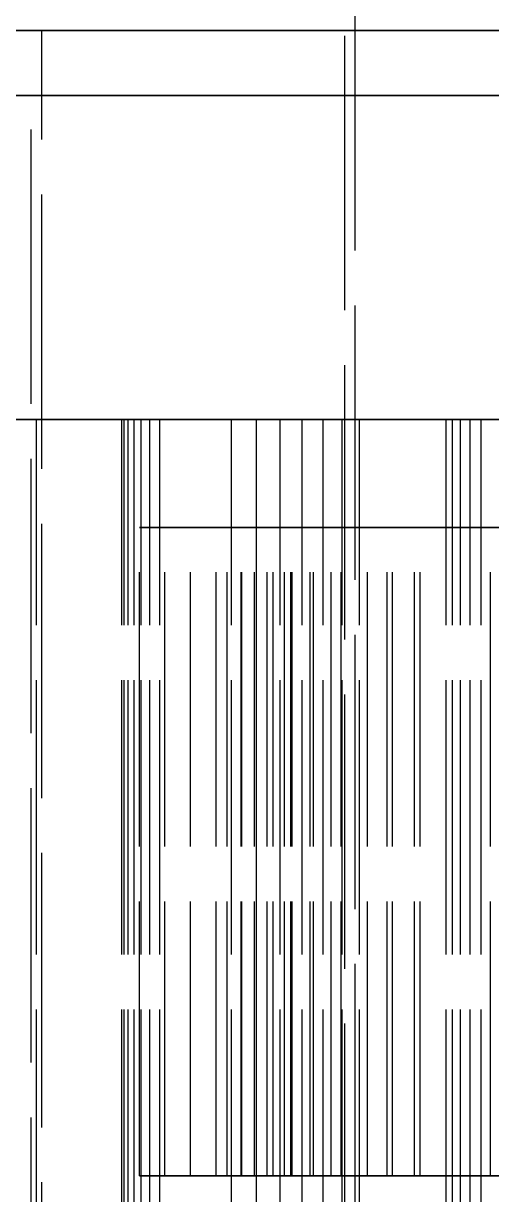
# Model space of a CAD drawing. Header units: millimetres. Extents: x -9 to 221, y -53 to 198.
# Drawn here: x 154.94 to 157.11, y 20.21 to 25.63 of the extents above; entities that cross this region are included whole.
import ezdxf

# ---------------------------------------------------------------- set-up
doc = ezdxf.new("R2010")
doc.units = ezdxf.units.MM
doc.linetypes.add('DASHED', pattern=[1.524, 1.27, -0.254])
doc.layers.add('HIDDEN', color=8, linetype='DASHED')
doc.layers.add('VISIBLE', color=7, linetype='CONTINUOUS')

msp = doc.modelspace()

# ---------------------------------------------------------------- linework, layer by layer
at = {"layer": 'HIDDEN'}
for points in [[(156.475, -25.71), (156.475, 31.6)], [(156.425, 27.1), (156.425, -20.2)], [(167.7369, 25.6), (166.975, 25.6), (166.2131, 25.6), (165.45119, 25.6), (164.68929, 25.6), (163.92738, 25.6), (163.16548, 25.6), (162.40357, 25.6), (161.64167, 25.6), (160.87976, 25.6), (160.11786, 25.6), (159.35595, 25.6), (158.59405, 25.6), (157.83214, 25.6), (157.07024, 25.6), (156.30833, 25.6), (155.54643, 25.6), (154.78452, 25.6), (154.02262, 25.6), (153.26071, 25.6), (152.49881, 25.6), (151.7369, 25.6), (150.975, 25.6)], [(157.15675, 25.6), (157.03135, 25.6), (156.90595, 25.6), (156.78056, 25.6), (156.65516, 25.6), (156.52976, 25.6), (156.40437, 25.6), (156.27897, 25.6), (156.15357, 25.6), (156.02817, 25.6), (155.90278, 25.6), (155.77738, 25.6), (155.65198, 25.6), (155.52659, 25.6), (155.40119, 25.6), (155.27579, 25.6), (155.1504, 25.6), (155.025, 25.6)], [(155.025, 25.6), (155.0877, 25.6), (155.1504, 25.6), (155.2131, 25.6), (155.27579, 25.6), (155.33849, 25.6), (155.40119, 25.6), (155.46389, 25.6), (155.52659, 25.6), (155.58929, 25.6), (155.65198, 25.6), (155.71468, 25.6), (155.77738, 25.6), (155.84008, 25.6), (155.90278, 25.6), (155.96548, 25.6), (156.02817, 25.6), (156.09087, 25.6), (156.15357, 25.6), (156.21627, 25.6), (156.27897, 25.6), (156.34167, 25.6), (156.40437, 25.6), (156.46706, 25.6), (156.52976, 25.6), (156.59246, 25.6), (156.65516, 25.6), (156.71786, 25.6), (156.78056, 25.6), (156.84325, 25.6), (156.90595, 25.6), (156.96865, 25.6), (157.03135, 25.6), (157.09405, 25.6), (157.15675, 25.6)], [(167.7369, 25.3), (166.975, 25.3), (166.2131, 25.3), (165.45119, 25.3), (164.68929, 25.3), (163.92738, 25.3), (163.16548, 25.3), (162.40357, 25.3), (161.64167, 25.3), (160.87976, 25.3), (160.11786, 25.3), (159.35595, 25.3), (158.59405, 25.3), (157.83214, 25.3), (157.07024, 25.3), (156.30833, 25.3), (155.54643, 25.3), (154.78452, 25.3), (154.02262, 25.3), (153.26071, 25.3), (152.49881, 25.3), (151.7369, 25.3), (150.975, 25.3)], [(157.1496, 25.3), (156.99087, 25.3), (156.83214, 25.3), (156.67341, 25.3), (156.51468, 25.3), (156.35595, 25.3), (156.19722, 25.3), (156.03849, 25.3), (155.87976, 25.3), (155.72103, 25.3), (155.5623, 25.3), (155.40357, 25.3), (155.24484, 25.3), (155.08611, 25.3), (154.92738, 25.3)], [(154.92738, 25.3), (155.00675, 25.3), (155.08611, 25.3), (155.16548, 25.3), (155.24484, 25.3), (155.32421, 25.3), (155.40357, 25.3), (155.48294, 25.3), (155.5623, 25.3), (155.64167, 25.3), (155.72103, 25.3), (155.8004, 25.3), (155.87976, 25.3), (155.95913, 25.3), (156.03849, 25.3), (156.11786, 25.3), (156.19722, 25.3), (156.27659, 25.3), (156.35595, 25.3), (156.43532, 25.3), (156.51468, 25.3), (156.59405, 25.3), (156.67341, 25.3), (156.75278, 25.3), (156.83214, 25.3), (156.91151, 25.3), (156.99087, 25.3), (157.07024, 25.3), (157.1496, 25.3)], [(157.1496, 25.3), (156.99087, 25.3), (156.83214, 25.3), (156.67341, 25.3), (156.51468, 25.3), (156.35595, 25.3), (156.19722, 25.3), (156.03849, 25.3), (155.87976, 25.3), (155.72103, 25.3), (155.5623, 25.3), (155.40357, 25.3), (155.24484, 25.3), (155.08611, 25.3), (154.92738, 25.3)], [(154.92738, 25.3), (155.00675, 25.3), (155.08611, 25.3), (155.16548, 25.3), (155.24484, 25.3), (155.32421, 25.3), (155.40357, 25.3), (155.48294, 25.3), (155.5623, 25.3), (155.64167, 25.3), (155.72103, 25.3), (155.8004, 25.3), (155.87976, 25.3), (155.95913, 25.3), (156.03849, 25.3), (156.11786, 25.3), (156.19722, 25.3), (156.27659, 25.3), (156.35595, 25.3), (156.43532, 25.3), (156.51468, 25.3), (156.59405, 25.3), (156.67341, 25.3), (156.75278, 25.3), (156.83214, 25.3), (156.91151, 25.3), (156.99087, 25.3), (157.07024, 25.3), (157.1496, 25.3)], [(157.13373, 25.3), (157.00675, 25.3), (156.87976, 25.3), (156.75278, 25.3), (156.62579, 25.3), (156.49881, 25.3), (156.37183, 25.3), (156.24484, 25.3), (156.11786, 25.3), (155.99087, 25.3), (155.86389, 25.3), (155.7369, 25.3), (155.60992, 25.3), (155.48294, 25.3), (155.35595, 25.3), (155.22897, 25.3), (155.10198, 25.3), (154.975, 25.3)], [(154.975, 25.3), (155.03849, 25.3), (155.10198, 25.3), (155.16548, 25.3), (155.22897, 25.3), (155.29246, 25.3), (155.35595, 25.3), (155.41944, 25.3), (155.48294, 25.3), (155.54643, 25.3), (155.60992, 25.3), (155.67341, 25.3), (155.7369, 25.3), (155.8004, 25.3), (155.86389, 25.3), (155.92738, 25.3), (155.99087, 25.3), (156.05437, 25.3), (156.11786, 25.3), (156.18135, 25.3), (156.24484, 25.3), (156.30833, 25.3), (156.37183, 25.3), (156.43532, 25.3), (156.49881, 25.3), (156.5623, 25.3), (156.62579, 25.3), (156.68929, 25.3), (156.75278, 25.3), (156.81627, 25.3), (156.87976, 25.3), (156.94325, 25.3), (157.00675, 25.3), (157.07024, 25.3), (157.13373, 25.3)], [(154.975, 19.3), (154.975, 25.3)], [(155.025, 19), (155.025, 25.3)], [(161.1, 23.8), (160.49286, 23.8), (159.88571, 23.8), (159.27857, 23.8), (158.67143, 23.8), (158.06429, 23.8), (157.45714, 23.8), (156.85, 23.8), (156.24286, 23.8), (155.63571, 23.8), (155.02857, 23.8), (154.42143, 23.8), (153.81429, 23.8), (153.20714, 23.8), (152.6, 23.8), (151.99286, 23.8), (151.38571, 23.8), (150.77857, 23.8)], [(161.41944, 23.8), (160.72103, 23.8), (160.02262, 23.8), (159.32421, 23.8), (158.62579, 23.8), (157.92738, 23.8), (157.22897, 23.8), (156.53056, 23.8), (155.83214, 23.8), (155.13373, 23.8), (154.43532, 23.8), (153.7369, 23.8), (153.03849, 23.8), (152.34008, 23.8), (151.64167, 23.8), (150.94325, 23.8)], [(150.94325, 23.8), (151.29246, 23.8), (151.64167, 23.8), (151.99087, 23.8), (152.34008, 23.8), (152.68929, 23.8), (153.03849, 23.8), (153.3877, 23.8), (153.7369, 23.8), (154.08611, 23.8), (154.43532, 23.8), (154.78452, 23.8), (155.13373, 23.8), (155.48294, 23.8), (155.83214, 23.8), (156.18135, 23.8), (156.53056, 23.8), (156.87976, 23.8), (157.22897, 23.8), (157.57817, 23.8), (157.92738, 23.8), (158.27659, 23.8), (158.62579, 23.8), (158.975, 23.8)], [(154.725, 23.8), (155.02857, 23.8), (155.33214, 23.8), (155.63571, 23.8), (155.93929, 23.8), (156.24286, 23.8), (156.54643, 23.8), (156.85, 23.8), (157.15357, 23.8), (157.45714, 23.8), (157.76071, 23.8), (158.06429, 23.8), (158.36786, 23.8), (158.67143, 23.8), (158.975, 23.8)], [(157.22103, 23.8), (157.01468, 23.8), (156.80833, 23.8), (156.60198, 23.8), (156.39563, 23.8), (156.18929, 23.8), (155.98294, 23.8), (155.77659, 23.8), (155.57024, 23.8), (155.36389, 23.8), (155.15754, 23.8), (154.95119, 23.8), (154.74484, 23.8)], [(154.84802, 23.8), (154.95119, 23.8), (155.05437, 23.8), (155.15754, 23.8), (155.26071, 23.8), (155.36389, 23.8), (155.46706, 23.8), (155.57024, 23.8), (155.67341, 23.8), (155.77659, 23.8), (155.87976, 23.8), (155.98294, 23.8), (156.08611, 23.8), (156.18929, 23.8), (156.29246, 23.8), (156.39563, 23.8), (156.49881, 23.8), (156.60198, 23.8), (156.70516, 23.8), (156.80833, 23.8), (156.91151, 23.8), (157.01468, 23.8), (157.11786, 23.8)], [(155.00062, 23.8), (154.90409, 23.8)], [(154.90409, 23.8), (155.00062, 23.8)], [(155.39458, 23.8), (155.00062, 23.8)], [(155.00062, 23.8), (155.39458, 23.8)], [(155.00062, 19.8), (155.00062, 23.8)], [(155.00062, 19.8), (155.00062, 23.8)], [(155.40559, 23.8), (155.39458, 23.8)], [(155.39458, 23.8), (155.40559, 23.8)], [(155.39458, 19.8), (155.39458, 23.8)], [(155.39458, 19.8), (155.39458, 23.8)], [(155.42473, 23.8), (155.40559, 23.8)], [(155.40559, 23.8), (155.42473, 23.8)], [(155.40559, 19.8), (155.40559, 23.8)], [(155.40559, 19.8), (155.40559, 23.8)], [(155.45131, 23.8), (155.42473, 23.8)], [(155.42473, 23.8), (155.45131, 23.8)], [(155.42473, 19.8), (155.42473, 23.8)], [(155.42473, 19.8), (155.42473, 23.8)], [(155.48484, 23.8), (155.45131, 23.8)], [(155.45131, 23.8), (155.48484, 23.8)], [(155.45131, 19.8), (155.45131, 23.8)], [(155.45131, 19.8), (155.45131, 23.8)], [(155.52497, 23.8), (155.48484, 23.8)], [(155.48484, 23.8), (155.52497, 23.8)], [(155.48484, 19.8), (155.48484, 23.8)], [(155.48484, 19.8), (155.48484, 23.8)], [(155.57143, 23.8), (155.52497, 23.8)], [(155.52497, 23.8), (155.57143, 23.8)], [(155.52497, 19.8), (155.52497, 23.8)], [(155.52497, 19.8), (155.52497, 23.8)], [(155.90169, 23.8), (155.57143, 23.8)], [(155.57143, 23.8), (155.90169, 23.8)], [(155.57143, 19.8), (155.57143, 23.8)], [(155.57143, 19.8), (155.57143, 23.8)], [(156.01743, 23.8), (155.90169, 23.8)], [(155.90169, 23.8), (156.01743, 23.8)], [(155.90169, 19.8), (155.90169, 23.8)], [(155.90169, 19.8), (155.90169, 23.8)], [(156.12694, 23.8), (156.01743, 23.8)], [(156.01743, 23.8), (156.12694, 23.8)], [(156.01743, 19.8), (156.01743, 23.8)], [(156.01743, 19.8), (156.01743, 23.8)], [(156.22993, 23.8), (156.12694, 23.8)], [(156.12694, 23.8), (156.22993, 23.8)], [(156.12694, 19.8), (156.12694, 23.8)], [(156.12694, 19.8), (156.12694, 23.8)], [(156.32601, 23.8), (156.22993, 23.8)], [(156.22993, 23.8), (156.32601, 23.8)], [(156.22993, 19.8), (156.22993, 23.8)], [(156.22993, 19.8), (156.22993, 23.8)], [(156.41467, 23.8), (156.32601, 23.8)], [(156.32601, 23.8), (156.41467, 23.8)], [(156.32601, 19.8), (156.32601, 23.8)], [(156.32601, 19.8), (156.32601, 23.8)], [(156.49518, 23.8), (156.41467, 23.8)], [(156.41467, 23.8), (156.49518, 23.8)], [(156.41467, 19.8), (156.41467, 23.8)], [(156.41467, 19.8), (156.41467, 23.8)], [(156.89601, 23.8), (156.49518, 23.8)], [(156.49518, 23.8), (156.89601, 23.8)], [(156.49518, 19.8), (156.49518, 23.8)], [(156.49518, 19.8), (156.49518, 23.8)], [(156.92491, 23.8), (156.89601, 23.8)], [(156.89601, 23.8), (156.92491, 23.8)], [(156.89601, 19.8), (156.89601, 23.8)], [(156.89601, 19.8), (156.89601, 23.8)], [(156.96206, 23.8), (156.92491, 23.8)], [(156.92491, 23.8), (156.96206, 23.8)], [(156.92491, 19.8), (156.92491, 23.8)], [(156.92491, 19.8), (156.92491, 23.8)], [(157.00673, 23.8), (156.96206, 23.8)], [(156.96206, 23.8), (157.00673, 23.8)], [(156.96206, 19.8), (156.96206, 23.8)], [(156.96206, 19.8), (156.96206, 23.8)], [(157.05844, 23.8), (157.00673, 23.8)], [(157.00673, 23.8), (157.05844, 23.8)], [(157.00673, 19.8), (157.00673, 23.8)], [(157.00673, 19.8), (157.00673, 23.8)], [(157.11681, 23.8), (157.05844, 23.8)], [(157.05844, 23.8), (157.11681, 23.8)], [(157.05844, 19.8), (157.05844, 23.8)], [(157.05844, 19.8), (157.05844, 23.8)], [(155.47727, 23.3), (155.5944, 23.3)], [(155.5944, 23.3), (155.47727, 23.3)], [(155.47727, 20.3), (155.47727, 23.3)], [(155.47727, 20.3), (155.47727, 23.3)], [(155.5944, 23.3), (155.71258, 23.3)], [(155.71258, 23.3), (155.5944, 23.3)], [(155.5944, 20.3), (155.5944, 23.3)], [(155.5944, 20.3), (155.5944, 23.3)], [(155.71258, 23.3), (155.83121, 23.3)], [(155.83121, 23.3), (155.71258, 23.3)], [(155.71258, 20.3), (155.71258, 23.3)], [(155.71258, 20.3), (155.71258, 23.3)], [(155.83121, 23.3), (155.94966, 23.3)], [(155.94966, 23.3), (155.83121, 23.3)], [(155.83121, 20.3), (155.83121, 23.3)], [(155.83121, 20.3), (155.83121, 23.3)], [(155.88286, 23.3), (156.00889, 23.3)], [(155.94727, 23.3), (155.88286, 23.3)], [(155.88286, 23.3), (155.94727, 23.3)], [(156.00889, 23.3), (155.88286, 23.3)], [(155.88286, 20.3), (155.88286, 23.3)], [(155.88286, 20.3), (155.88286, 23.3)], [(156.01802, 23.3), (155.94727, 23.3)], [(155.94727, 23.3), (156.01802, 23.3)], [(155.94727, 20.3), (155.94727, 23.3)], [(155.94727, 20.3), (155.94727, 23.3)], [(155.94966, 23.3), (156.06718, 23.3)], [(156.06718, 23.3), (155.94966, 23.3)], [(155.94966, 20.3), (155.94966, 23.3)], [(155.94966, 20.3), (155.94966, 23.3)], [(156.00889, 23.3), (156.14737, 23.3)], [(156.14737, 23.3), (156.00889, 23.3)], [(156.00889, 20.3), (156.00889, 23.3)], [(156.00889, 20.3), (156.00889, 23.3)], [(156.09486, 23.3), (156.01802, 23.3)], [(156.01802, 23.3), (156.09486, 23.3)], [(156.01802, 20.3), (156.01802, 23.3)], [(156.01802, 20.3), (156.01802, 23.3)], [(156.06718, 23.3), (156.18252, 23.3)], [(156.18252, 23.3), (156.06718, 23.3)], [(156.06718, 20.3), (156.06718, 23.3)], [(156.06718, 20.3), (156.06718, 23.3)], [(156.17768, 23.3), (156.09486, 23.3)], [(156.09486, 23.3), (156.17768, 23.3)], [(156.09486, 20.3), (156.09486, 23.3)], [(156.09486, 20.3), (156.09486, 23.3)], [(156.14737, 23.3), (156.28131, 23.3)], [(156.28131, 23.3), (156.14737, 23.3)], [(156.14737, 20.3), (156.14737, 23.3)], [(156.14737, 20.3), (156.14737, 23.3)], [(156.26669, 23.3), (156.17768, 23.3)], [(156.17768, 23.3), (156.26669, 23.3)], [(156.17768, 20.3), (156.17768, 23.3)], [(156.17768, 20.3), (156.17768, 23.3)], [(156.18252, 23.3), (156.62241, 23.3)], [(156.62241, 23.3), (156.18252, 23.3)], [(156.18252, 20.3), (156.18252, 23.3)], [(156.18252, 20.3), (156.18252, 23.3)], [(156.36348, 23.3), (156.26669, 23.3)], [(156.26669, 23.3), (156.36348, 23.3)], [(156.26669, 20.3), (156.26669, 23.3)], [(156.26669, 20.3), (156.26669, 23.3)], [(156.28131, 23.3), (156.40994, 23.3)], [(156.40994, 23.3), (156.28131, 23.3)], [(156.28131, 20.3), (156.28131, 23.3)], [(156.28131, 20.3), (156.28131, 23.3)], [(156.77486, 23.3), (156.36348, 23.3)], [(156.36348, 23.3), (156.77486, 23.3)], [(156.36348, 20.3), (156.36348, 23.3)], [(156.36348, 20.3), (156.36348, 23.3)], [(156.40994, 23.3), (156.53227, 23.3)], [(156.53227, 23.3), (156.40994, 23.3)], [(156.40994, 20.3), (156.40994, 23.3)], [(156.40994, 20.3), (156.40994, 23.3)], [(156.53227, 23.3), (156.64682, 23.3)], [(156.64682, 23.3), (156.53227, 23.3)], [(156.53227, 20.3), (156.53227, 23.3)], [(156.53227, 20.3), (156.53227, 23.3)], [(156.62241, 23.3), (156.77486, 23.3)], [(156.77486, 23.3), (156.62241, 23.3)], [(156.62241, 20.3), (156.62241, 23.3)], [(156.62241, 20.3), (156.62241, 23.3)], [(156.64682, 23.3), (156.7498, 23.3)], [(156.7498, 23.3), (156.64682, 23.3)], [(156.64682, 20.3), (156.64682, 23.3)], [(156.64682, 20.3), (156.64682, 23.3)], [(156.7498, 23.3), (157.10033, 23.3)], [(157.10033, 23.3), (156.7498, 23.3)], [(156.7498, 20.3), (156.7498, 23.3)], [(156.7498, 20.3), (156.7498, 23.3)], [(156.77486, 20.3), (156.77486, 23.3)], [(156.77486, 20.3), (156.77486, 23.3)], [(157.10033, 23.3), (157.51684, 23.3)], [(157.51684, 23.3), (157.10033, 23.3)], [(157.10033, 20.3), (157.10033, 23.3)], [(157.10033, 20.3), (157.10033, 23.3)], [(155.47727, 20.3), (155.5944, 20.3)], [(155.5944, 20.3), (155.47727, 20.3)], [(155.5944, 20.3), (155.71258, 20.3)], [(155.71258, 20.3), (155.5944, 20.3)], [(155.71258, 20.3), (155.83121, 20.3)], [(155.83121, 20.3), (155.71258, 20.3)], [(155.83121, 20.3), (155.94966, 20.3)], [(155.94966, 20.3), (155.83121, 20.3)], [(155.88286, 20.3), (156.00889, 20.3)], [(155.94727, 20.3), (155.88286, 20.3)], [(155.88286, 20.3), (155.94727, 20.3)], [(156.00889, 20.3), (155.88286, 20.3)], [(156.01802, 20.3), (155.94727, 20.3)], [(155.94727, 20.3), (156.01802, 20.3)], [(155.94966, 20.3), (156.06718, 20.3)], [(156.06718, 20.3), (155.94966, 20.3)], [(156.00889, 20.3), (156.14737, 20.3)], [(156.14737, 20.3), (156.00889, 20.3)], [(156.09486, 20.3), (156.01802, 20.3)], [(156.01802, 20.3), (156.09486, 20.3)], [(156.06718, 20.3), (156.18252, 20.3)], [(156.18252, 20.3), (156.06718, 20.3)], [(156.17768, 20.3), (156.09486, 20.3)], [(156.09486, 20.3), (156.17768, 20.3)], [(156.14737, 20.3), (156.28131, 20.3)], [(156.28131, 20.3), (156.14737, 20.3)], [(156.26669, 20.3), (156.17768, 20.3)], [(156.17768, 20.3), (156.26669, 20.3)], [(156.18252, 20.3), (156.62241, 20.3)], [(156.62241, 20.3), (156.18252, 20.3)], [(156.36348, 20.3), (156.26669, 20.3)], [(156.26669, 20.3), (156.36348, 20.3)], [(156.28131, 20.3), (156.40994, 20.3)], [(156.40994, 20.3), (156.28131, 20.3)], [(156.77486, 20.3), (156.36348, 20.3)], [(156.36348, 20.3), (156.77486, 20.3)], [(156.40994, 20.3), (156.53227, 20.3)], [(156.53227, 20.3), (156.40994, 20.3)], [(156.53227, 20.3), (156.64682, 20.3)], [(156.64682, 20.3), (156.53227, 20.3)], [(156.62241, 20.3), (156.77486, 20.3)], [(156.77486, 20.3), (156.62241, 20.3)], [(156.64682, 20.3), (156.7498, 20.3)], [(156.7498, 20.3), (156.64682, 20.3)], [(156.7498, 20.3), (157.10033, 20.3)], [(157.10033, 20.3), (156.7498, 20.3)], [(157.10033, 20.3), (157.51684, 20.3)], [(157.51684, 20.3), (157.10033, 20.3)]]:
    msp.add_lwpolyline(points, dxfattribs=at)
at = {"layer": 'VISIBLE'}
for points in [[(150.975, 25.6), (151.35595, 25.6), (151.7369, 25.6), (152.11786, 25.6), (152.49881, 25.6), (152.87976, 25.6), (153.26071, 25.6), (153.64167, 25.6), (154.02262, 25.6), (154.40357, 25.6), (154.78452, 25.6), (155.16548, 25.6), (155.54643, 25.6), (155.92738, 25.6), (156.30833, 25.6), (156.68929, 25.6), (157.07024, 25.6), (157.45119, 25.6), (157.83214, 25.6), (158.2131, 25.6), (158.59405, 25.6), (158.975, 25.6)], [(155.025, 25.3), (155.025, 25.6)], [(150.975, 25.3), (151.35595, 25.3), (151.7369, 25.3), (152.11786, 25.3), (152.49881, 25.3), (152.87976, 25.3), (153.26071, 25.3), (153.64167, 25.3), (154.02262, 25.3), (154.40357, 25.3), (154.78452, 25.3), (155.16548, 25.3), (155.54643, 25.3), (155.92738, 25.3), (156.30833, 25.3), (156.68929, 25.3), (157.07024, 25.3), (157.45119, 25.3), (157.83214, 25.3), (158.2131, 25.3), (158.59405, 25.3), (158.975, 25.3)]]:
    msp.add_lwpolyline(points, dxfattribs=at)

doc.saveas('drawing.dxf')
